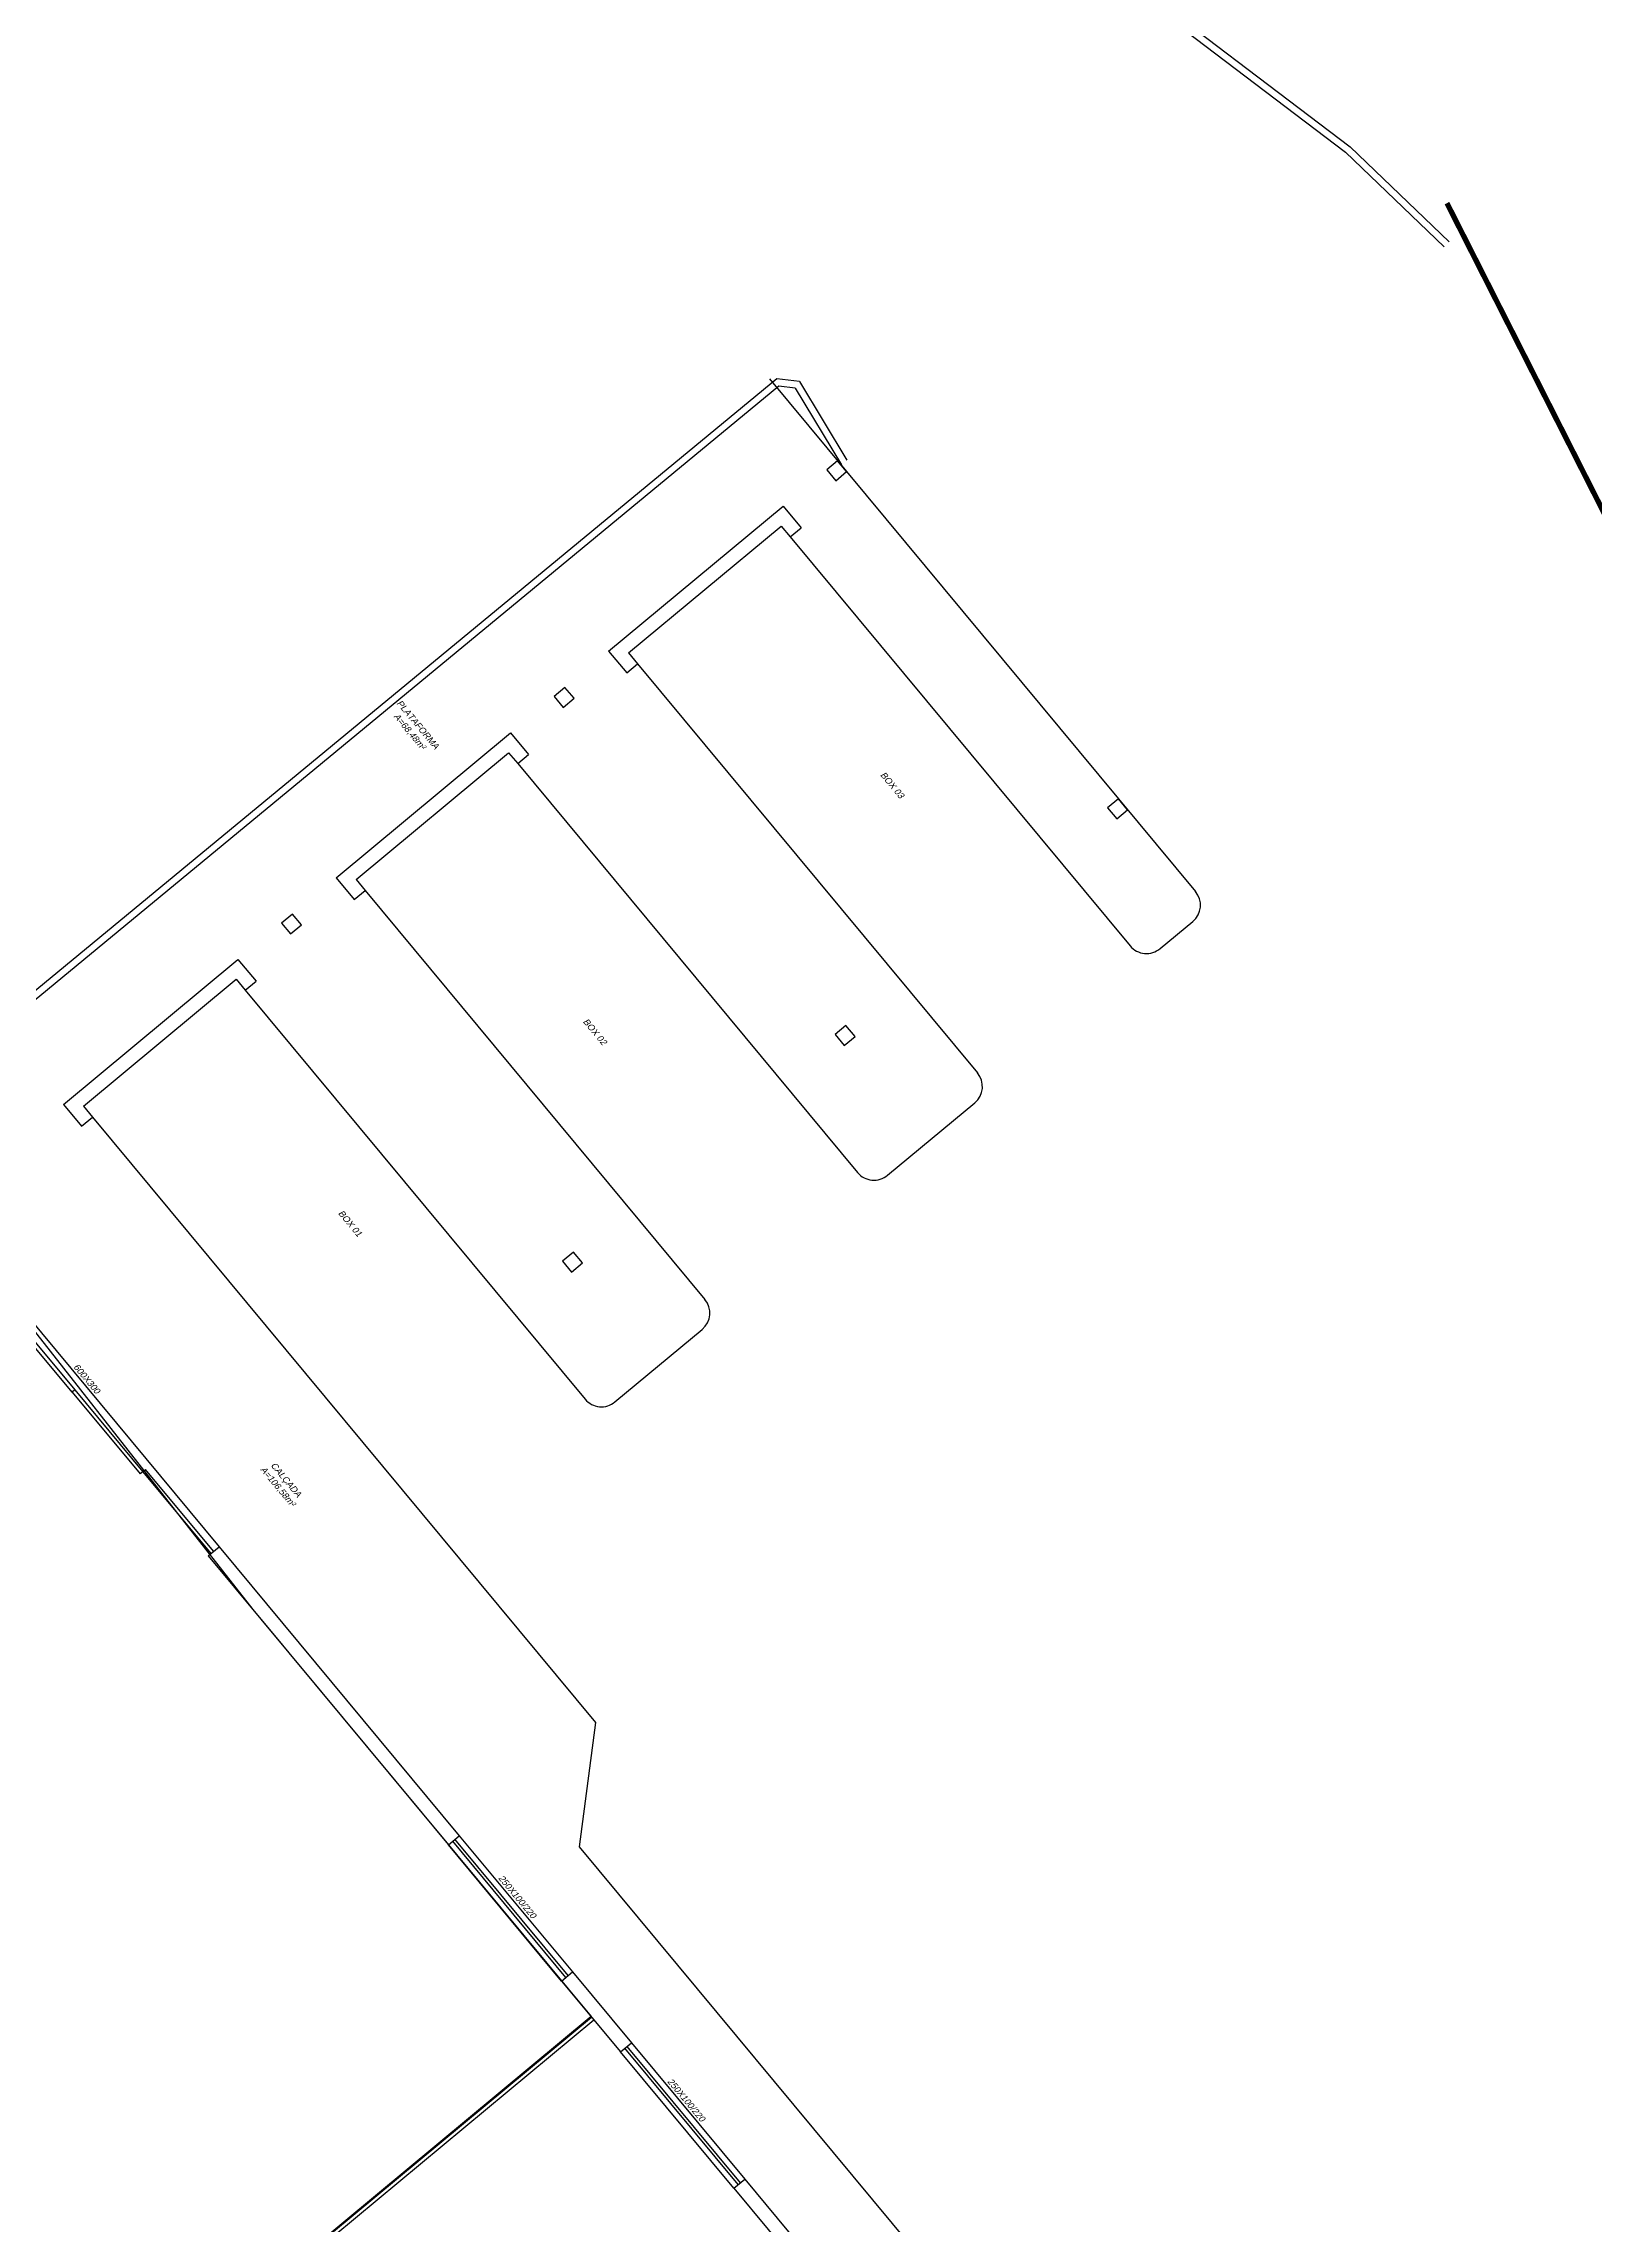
# Model space of a CAD drawing. Header units: metres. Extents: x 2113 to 5678, y -2764 to 956.
# Drawn here: x 2666.86 to 2688.74, y -1652.82 to -1622.07 of the extents above; entities that cross this region are included whole.
import ezdxf

# ---------------------------------------------------------------- set-up
doc = ezdxf.new("R2010")
doc.units = ezdxf.units.M
doc.header["$MEASUREMENT"] = 0
for name, color, linetype in [('_SETOR E', 11, 'Continuous'), ('PAREDE', 7, 'Continuous'), ('TXT_QUADRAFISCAL_5000', 7, 'Continuous')]:
    doc.layers.add(name, color=color, linetype=linetype)
doc.styles.add('ROMANS', font='romans.shx')
doc.styles.add('util2000', font='arial.ttf', dxfattribs={"oblique": 12.000028})

# ---------------------------------------------------------------- blocks, each defined once
blk = doc.blocks.new('rodoviária')
for p, q in [((3618.527, -1162.083, -463), (3627.927, -1162.083, -463)), ((3628.227, -1162.983, -463), (3628.227, -1162.383, -463)), ((3620.027, -1163.083, -463), (3620.427, -1163.083, -463)), ((3620.027, -1166.283, -463), (3620.027, -1163.083, -463)), ((3620.427, -1163.283, -463), (3620.427, -1163.083, -463)), ((3620.227, -1166.083, -463), (3620.227, -1163.283, -463)), ((3620.227, -1163.283, -463), (3620.427, -1163.283, -463)), ((3620.427, -1163.283, -463), (3627.927, -1163.283, -463)), ((3620.227, -1166.083, -463), (3620.427, -1166.083, -463)), ((3620.427, -1166.083, -463), (3627.927, -1166.083, -463)), ((3620.427, -1166.283, -463), (3620.427, -1166.083, -463)), ((3620.027, -1166.283, -463), (3620.427, -1166.283, -463)), ((3628.227, -1167.983, -463), (3628.227, -1166.383, -463)), ((3620.027, -1168.083, -463), (3620.427, -1168.083, -463)), ((3620.027, -1171.283, -463), (3620.027, -1168.083, -463)), ((3620.427, -1168.283, -463), (3620.427, -1168.083, -463)), ((3620.227, -1171.083, -463), (3620.227, -1168.283, -463)), ((3620.227, -1168.283, -463), (3620.427, -1168.283, -463)), ((3620.427, -1168.283, -463), (3627.927, -1168.283, -463)), ((3620.227, -1171.083, -463), (3620.427, -1171.083, -463)), ((3620.427, -1171.083, -463), (3627.927, -1171.083, -463)), ((3620.427, -1171.283, -463), (3620.427, -1171.083, -463)), ((3620.027, -1171.283, -463), (3620.427, -1171.283, -463)), ((3628.227, -1172.983, -463), (3628.227, -1171.383, -463)), ((3620.027, -1173.083, -463), (3620.427, -1173.083, -463)), ((3620.027, -1176.283, -463), (3620.027, -1173.083, -463)), ((3620.227, -1176.083, -463), (3620.227, -1173.283, -463)), ((3620.227, -1173.283, -463), (3620.427, -1173.283, -463)), ((3620.427, -1173.283, -463), (3620.427, -1173.083, -463)), ((3620.427, -1173.283, -463), (3627.927, -1173.283, -463)), ((3620.227, -1176.083, -463), (3620.427, -1176.083, -463)), ((3620.427, -1176.083, -463), (3631.527, -1176.083, -463)), ((3620.427, -1176.283, -463), (3620.427, -1176.083, -463)), ((3631.527, -1176.083, -463), (3632.727, -1177.383, -463)), ((3620.027, -1176.283, -463), (3620.427, -1176.283, -463)), ((3632.727, -1177.383, -463), (3648.567, -1177.383, -463)), ((3620.227, -1178.583, -463), (3626.227, -1178.583, -463)), ((3621.727, -1178.733, -463), (3623.227, -1178.733, -463)), ((3623.227, -1178.783, -463), (3621.727, -1178.783, -463)), ((3623.227, -1178.733, -463), (3623.227, -1178.783, -463)), ((3623.227, -1178.733, -463), (3624.727, -1178.733, -463)), ((3623.227, -1178.783, -463), (3624.727, -1178.783, -463)), ((3626.227, -1178.683, -463), (3624.727, -1178.683, -463)), ((3624.727, -1178.733, -463), (3624.727, -1178.683, -463)), ((3624.727, -1178.733, -463), (3624.727, -1178.783, -463)), ((3624.727, -1178.733, -463), (3626.227, -1178.733, -463)), ((3626.227, -1178.583, -463), (3631.527, -1178.583, -463)), ((3626.227, -1178.783, -463), (3626.227, -1178.583, -463)), ((3626.227, -1178.783, -463), (3631.527, -1178.783, -463)), ((3631.527, -1178.783, -463), (3631.527, -1178.583, -463)), ((3631.527, -1178.583, -463), (3634.027, -1178.583, -463)), ((3634.027, -1178.663, -463), (3631.527, -1178.663, -463)), ((3634.027, -1178.703, -463), (3631.527, -1178.703, -463)), ((3634.027, -1178.783, -463), (3631.527, -1178.783, -463)), ((3634.027, -1178.583, -463), (3635.327, -1178.583, -463)), ((3634.027, -1178.783, -463), (3634.027, -1178.583, -463)), ((3634.027, -1178.783, -463), (3635.327, -1178.783, -463)), ((3634.687, -1183.553, -463), (3634.687, -1178.783, -463)), ((3634.737, -1183.553, -463), (3634.737, -1178.783, -463)), ((3635.327, -1178.583, -463), (3637.827, -1178.583, -463)), ((3635.327, -1178.783, -463), (3635.327, -1178.583, -463)), ((3637.827, -1178.663, -463), (3635.327, -1178.663, -463)), ((3637.827, -1178.703, -463), (3635.327, -1178.703, -463)), ((3637.827, -1178.783, -463), (3635.327, -1178.783, -463)), ((3637.827, -1178.583, -463), (3641.367, -1178.583, -463)), ((3637.827, -1178.783, -463), (3637.827, -1178.583, -463)), ((3637.827, -1178.783, -463), (3641.367, -1178.783, -463))]:
    blk.add_line(p, q)
at = {"const_width": 0.075, "elevation": -463, "flags": 128}
blk.add_lwpolyline([(3663.408, -1164.481), (3663.427, -1162.435), (3622.728, -1153.15)], dxfattribs=at)
at = {"elevation": -463, "flags": 128}
for points in [[(3600.702, -1197.963), (3599.816, -1194.71), (3599.235, -1191.939), (3598.683, -1188.171), (3598.518, -1184.789), (3598.604, -1180.954), (3598.984, -1176.156), (3600.051, -1170.311), (3601.903, -1166.168), (3603.34, -1163.678), (3606.107, -1160.274), (3608.15, -1158.366), (3610.457, -1156.799), (3613.116, -1155.582), (3621.242, -1153.693), (3623.167, -1153.476)], [(3600.8, -1197.942), (3599.913, -1194.687), (3599.334, -1191.921), (3598.783, -1188.161), (3598.619, -1184.788), (3598.704, -1180.959), (3599.083, -1176.169), (3600.147, -1170.341), (3601.992, -1166.213), (3603.422, -1163.735), (3606.18, -1160.343), (3608.213, -1158.444), (3610.506, -1156.887), (3613.148, -1155.677), (3621.259, -1153.792), (3623.178, -1153.576)], [(3618.824, -1161.782), (3618.591, -1162.005), (3618.527, -1178.401)], [(3618.858, -1161.888), (3618.691, -1162.048), (3618.627, -1178.502)], [(3618.824, -1161.782), (3620.105, -1161.977)], [(3618.858, -1161.888), (3620.105, -1162.078)]]:
    blk.add_lwpolyline(points, dxfattribs=at)
at = {"elevation": -463}
for points in [[(3620.027, -1162.283), (3620.227, -1162.283), (3620.227, -1162.083), (3620.027, -1162.083)], [(3626.227, -1162.283), (3626.427, -1162.283), (3626.427, -1162.083), (3626.227, -1162.083)], [(3620.027, -1167.283), (3620.227, -1167.283), (3620.227, -1167.083), (3620.027, -1167.083)], [(3626.227, -1167.283), (3626.427, -1167.283), (3626.427, -1167.083), (3626.227, -1167.083)], [(3620.027, -1172.283), (3620.227, -1172.283), (3620.227, -1172.083), (3620.027, -1172.083)], [(3626.227, -1172.283), (3626.427, -1172.283), (3626.427, -1172.083), (3626.227, -1172.083)]]:
    blk.add_lwpolyline(points, close=True, dxfattribs=at)
for centre, start, end in [((3627.927, -1162.383, -463), 0, 90), ((3627.927, -1162.983, -463), 270, 0), ((3627.927, -1166.383, -463), 0, 90), ((3627.927, -1167.983, -463), 270, 0), ((3627.927, -1171.383, -463), 0, 90), ((3627.927, -1172.983, -463), 270, 0)]:
    blk.add_arc(centre, 0.3, start, end)
at = {"char_height": 0.09, "width": 1.96937, "attachment_point": 5, "style": 'util2000'}
for s, insert in [('BOX 03', (3624.038, -1164.414, -463)), ('PLATAFORMA\\PA=68,48m²', (3619.105, -1169.097, -463)), ('BOX 02', (3624.032, -1169.863, -463)), ('BOX 01', (3623.903, -1174.246, -463)), ('CALÇADA\\PA=106,58m²', (3626.106, -1177.334, -463)), ('600X300', (3623.214, -1178.503, -463)), ('250X100/220', (3632.714, -1178.503, -463)), ('250X100/220', (3636.442, -1178.503, -463))]:
    blk.add_mtext(s, dxfattribs=dict(at, insert=insert))

msp = doc.modelspace()

# ---------------------------------------------------------------- linework, layer by layer
at = {"layer": '_SETOR E', "flags": 128}
msp.add_lwpolyline([(2657.374, -1645.146), (2665.372, -1638.498), (2665.372, -1638.498), (2669.809, -1644.149), (2670.162, -1644.573), (2670.317, -1644.76), (2670.46, -1644.931), (2674.583, -1649.891), (2666.739, -1656.412), (2657.374, -1645.146)], dxfattribs=at)
at = {"layer": 'TXT_QUADRAFISCAL_5000', "lineweight": 100}
msp.add_circle((2591.411, -1762.719), 237.953, dxfattribs=at)
msp.add_circle((2591.411, -1762.719), 237.953, dxfattribs=at)

# ---------------------------------------------------------------- block references
at = {"rotation": 309.7368446514157}
msp.add_blockref('rodoviária', (1257.541, 1898.686, 463), dxfattribs=at)

# ---------------------------------------------------------------- texts
at = {"layer": 'PAREDE', "style": 'ROMANS'}
msp.add_text('RUA  REINALDO GASPARETTO', height=3, rotation=310, dxfattribs=at).set_placement((2631.542, -1644.531))

doc.saveas('drawing.dxf')
